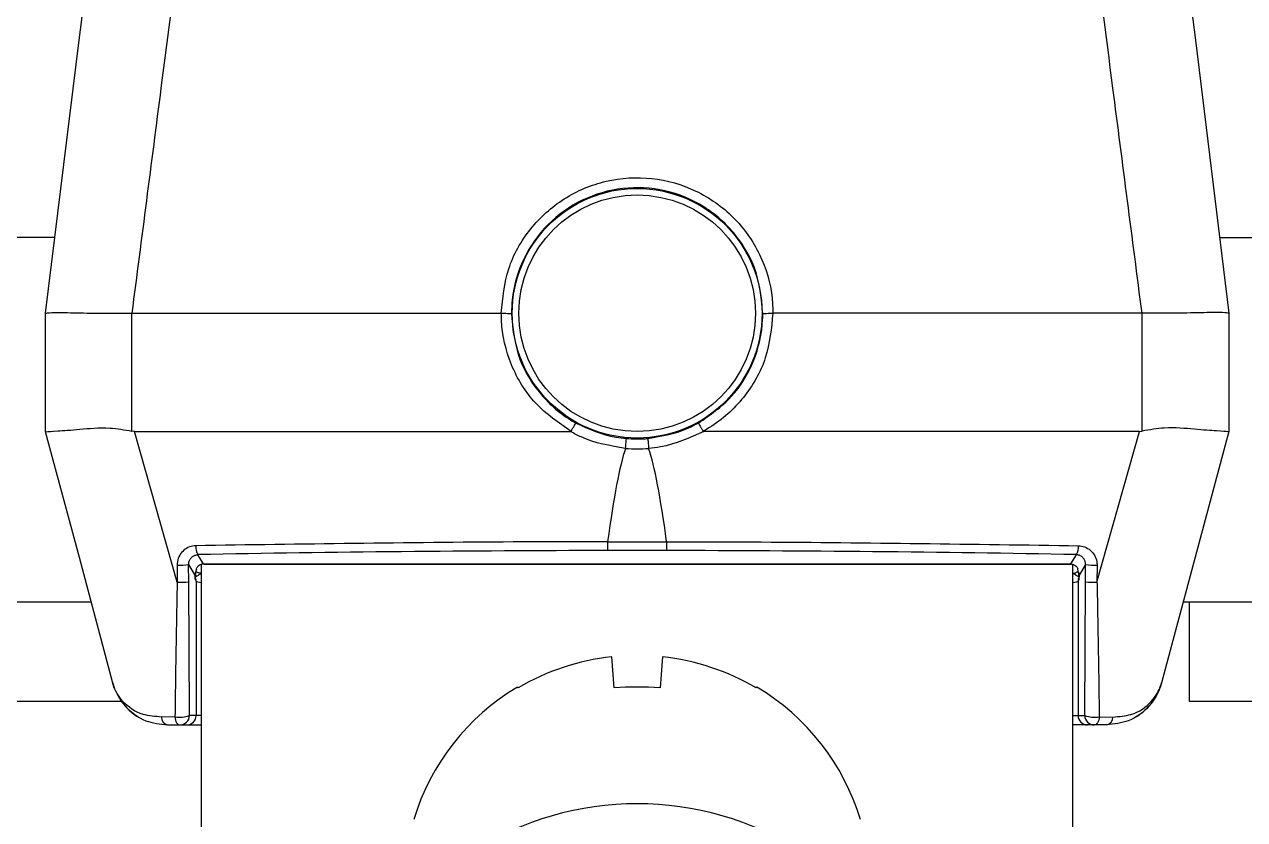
# Model space of a CAD drawing. Extents: x 17.3 to 113.1, y 4.8 to 84.5.
# Drawn here: x 106.326 to 107.614, y 39.331 to 40.172 of the extents above; entities that cross this region are included whole.
import ezdxf

# ---------------------------------------------------------------- set-up
doc = ezdxf.new("R2010")
doc.units = 0
doc.header["$MEASUREMENT"] = 0
doc.layers.add('OBJECT', color=7, linetype='CONTINUOUS')

msp = doc.modelspace()

# ---------------------------------------------------------------- linework, layer by layer
at = {"layer": 'OBJECT'}
for p, q in [((106.3831, 40.1551), (106.3477, 39.8665)), ((107.5623, 40.1551), (107.5977, 39.8665)), ((106.3575, 39.9465), (105.9159, 39.9465)), ((107.5879, 39.9465), (107.6309, 39.9465)), ((106.3477, 39.8665), (106.3477, 39.7415)), ((106.3477, 39.8665), (106.3477, 39.8665)), ((106.4392, 39.742), (106.4392, 39.8665)), ((106.4392, 39.8665), (106.4394, 39.8665)), ((106.4394, 39.8665), (106.8293, 39.8665)), ((106.8293, 39.8665), (106.8293, 39.8665)), ((107.506, 39.8665), (107.1161, 39.8665)), ((107.1161, 39.8665), (107.1161, 39.8665)), ((107.5061, 39.8665), (107.506, 39.8665)), ((107.5061, 39.742), (107.5061, 39.8665)), ((107.5977, 39.8665), (107.5977, 39.7415)), ((107.5977, 39.8665), (107.5977, 39.8665)), ((106.3477, 39.7415), (106.3477, 39.7415)), ((106.442, 39.7415), (106.4392, 39.742)), ((106.4869, 39.5823), (106.442, 39.7415)), ((106.442, 39.7415), (106.9024, 39.7415)), ((107.5034, 39.7415), (107.043, 39.7415)), ((107.4584, 39.5823), (107.5034, 39.7415)), ((107.5034, 39.7415), (107.5061, 39.742)), ((107.5977, 39.7415), (107.5977, 39.7415)), ((106.9605, 39.7236), (106.9605, 39.7237)), ((106.9849, 39.7237), (106.9849, 39.7236)), ((106.9416, 39.6251), (106.9416, 39.6251)), ((106.9416, 39.6251), (107.0038, 39.6251)), ((107.0037, 39.6157), (106.9416, 39.6157)), ((107.0038, 39.6251), (107.0038, 39.6251)), ((106.5146, 39.6016), (106.5087, 39.6114)), ((106.5127, 39.25), (106.5127, 39.6013)), ((106.5147, 39.6015), (106.5146, 39.6016)), ((106.5169, 39.6016), (107.4285, 39.6016)), ((106.5169, 39.6015), (106.5169, 39.6016)), ((106.5169, 39.6015), (107.4285, 39.6015)), ((107.4285, 39.6015), (107.4285, 39.6016)), ((107.4307, 39.6015), (107.4308, 39.6016)), ((107.4308, 39.6016), (107.4367, 39.6114)), ((107.4327, 39.6013), (107.4327, 39.25)), ((106.4869, 39.6004), (106.4869, 39.5823)), ((106.4991, 39.5828), (106.499, 39.6009)), ((106.499, 39.6009), (106.5061, 39.5891)), ((106.5061, 39.5891), (106.5061, 39.5867)), ((106.5073, 39.5961), (106.5071, 39.5965)), ((107.4381, 39.5961), (107.4383, 39.5965)), ((107.4463, 39.6009), (107.4393, 39.5891)), ((107.4393, 39.5891), (107.4393, 39.5867)), ((107.4463, 39.5828), (107.4463, 39.6009)), ((107.4585, 39.6004), (107.4584, 39.5823)), ((106.4999, 39.4415), (106.4991, 39.5828)), ((106.5062, 39.5848), (106.5069, 39.5835)), ((106.5069, 39.5835), (106.5069, 39.4415)), ((107.4392, 39.5848), (107.4384, 39.5835)), ((107.4384, 39.5835), (107.4384, 39.4415)), ((107.4455, 39.4415), (107.4463, 39.5828)), ((105.9159, 39.5615), (106.3959, 39.5615)), ((107.5495, 39.5615), (107.6309, 39.5615)), ((107.5559, 39.5615), (107.5559, 39.4565)), ((106.9484, 39.4706), (106.9459, 39.5036)), ((106.9995, 39.5036), (106.997, 39.4706)), ((106.8462, 39.4716), (106.8469, 39.4706)), ((107.0984, 39.4706), (107.0992, 39.4716)), ((105.9159, 39.4565), (106.4281, 39.4565)), ((107.5559, 39.4565), (107.6309, 39.4565)), ((106.4846, 39.4401), (106.4704, 39.4398)), ((106.5069, 39.4415), (106.4999, 39.4415)), ((106.5127, 39.4415), (106.5069, 39.4415)), ((107.4327, 39.4415), (107.4384, 39.4415)), ((107.4384, 39.4415), (107.4455, 39.4415)), ((107.4608, 39.4401), (107.475, 39.4398)), ((106.4768, 39.4315), (106.4899, 39.4315)), ((106.4899, 39.4315), (106.497, 39.4315)), ((106.497, 39.4315), (106.5126, 39.4315)), ((107.4484, 39.4315), (107.4328, 39.4315)), ((107.4555, 39.4315), (107.4484, 39.4315)), ((107.4686, 39.4315), (107.4555, 39.4315))]:
    msp.add_line(p, q, dxfattribs=at)
at = {"layer": 'OBJECT', "flags": 128}
for points in [[(106.3477, 39.7415), (106.3833, 39.6087), (106.4188, 39.476)], [(107.5977, 39.7415), (107.5621, 39.6087), (107.5265, 39.476)], [(106.4846, 39.4401), (106.4848, 39.4383), (106.4852, 39.4367), (106.4857, 39.4352), (106.4864, 39.4339), (106.4871, 39.4329), (106.488, 39.4321), (106.4889, 39.4316), (106.4899, 39.4315)], [(107.4608, 39.4401), (107.4606, 39.4383), (107.4602, 39.4367), (107.4597, 39.4352), (107.459, 39.4339), (107.4582, 39.4329), (107.4574, 39.4321), (107.4565, 39.4316), (107.4555, 39.4315)]]:
    msp.add_lwpolyline(points, dxfattribs=at)
at = {"layer": 'OBJECT'}
for radius in [0.1319, 0.125]:
    msp.add_circle((106.9727, 39.8665), radius, dxfattribs=at)
for centre, radius, start, end in [((106.9727, 39.8661), 0.1429, 265.1062, 274.8938), ((106.5219, 39.6193), 0.0153, 174.0038, 210.7862), ((107.4235, 39.6193), 0.0153, 329.2138, 5.9962), ((106.4901, 39.6681), 0.0678, 267.3198, 277.6135), ((107.4553, 39.6681), 0.0678, 262.3865, 272.6802), ((106.4901, 39.65), 0.0678, 267.32, 277.613), ((106.497, 39.5835), 0.00992, 359.7305, 23.3486), ((107.4484, 39.5835), 0.00992, 156.6514, 180.2695), ((107.4553, 39.65), 0.0678, 262.387, 272.68), ((106.9727, 39.2581), 0.2469, 96.217, 120.6029), ((106.9727, 39.2581), 0.2469, 59.3971, 83.783), ((106.4768, 39.4915), 0.06, 195, 198.0174), ((106.9727, 39.2598), 0.2466, 120.8571, 163.1157), ((106.9727, 39.1623), 0.3092, 85.4885, 94.5115), ((106.9727, 39.2598), 0.2466, 16.8843, 59.1429), ((106.4768, 39.4915), 0.06, 221.5897, 239.3657), ((107.4686, 39.4915), 0.06, 300.6343, 320.784), ((106.4785, 39.4394), 0.00813, 177.5726, 257.8036), ((106.4896, 39.4692), 0.0296, 260.2217, 290.3043), ((106.4899, 39.4415), 0.00999, 270.04, 0.0389), ((106.497, 39.4415), 0.00999, 270.04, 0.0389), ((107.4484, 39.4415), 0.00999, 179.9611, 269.96), ((107.4558, 39.4692), 0.0296, 249.6957, 279.7783), ((107.4555, 39.4415), 0.00999, 179.9611, 269.96), ((107.4669, 39.4394), 0.00813, 282.1964, 2.4274), ((106.9727, 39.0253), 0.323, 57.4319, 122.5681)]:
    msp.add_arc(centre, radius, start, end, dxfattribs=at)
for centre, major_axis, ratio, start_param, end_param in [((106.9727, 18.6483), (0, 21.0932), 0.014063, 0.04112, 0.105082), ((106.9727, 18.6483), (0, 21.0932), 0.014063, 6.178103, 6.242065), ((106.9727, 39.4212), (2.2237, 0), 0.08749, 1.584758, 1.780996), ((106.9727, 39.4212), (2.2237, 0), 0.08749, 1.360597, 1.556834), ((106.5169, 39.5998), (0.02, 0), 0.087489, 1.570796, 1.683422), ((107.4285, 39.5998), (0.02, 0), 0.087489, 1.458171, 1.570796), ((106.4937, 39.5723), (0.008, 0.0234), 0.411517, 5.505747, 5.879758), ((106.5124, 39.5953), (0.004, 0.0117), 0.411517, 1.643899, 2.265463), ((107.433, 39.5953), (-0.004, 0.0117), 0.411517, 4.017722, 4.639287), ((107.4517, 39.5723), (-0.008, 0.0234), 0.411517, 0.403428, 0.777439), ((106.5036, 39.5723), (0.002, 0.016), 0.100662, 5.612594, 6.085295), ((106.5219, 39.5836), (0.015, 0), 0.145814, 3.193953, 4.049202), ((107.4235, 39.5836), (0.015, 0), 0.145814, 5.375576, 6.230825), ((107.4418, 39.5723), (-0.002, 0.016), 0.100662, 0.19789, 0.670591)]:
    msp.add_ellipse(centre, major_axis=major_axis, ratio=ratio, start_param=start_param, end_param=end_param, dxfattribs=at)
for points, knots in [([(106.4704, 40.8616), (106.4697, 40.8559), (106.4661, 40.8275), (106.4514, 40.7081), (106.4229, 40.4783), (106.3974, 40.2712), (106.3831, 40.1551)], [0, 0, 0, 0, 0.024148, 0.120739, 0.507103, 1, 1, 1, 1]), ([(107.475, 40.8616), (107.4757, 40.8559), (107.4793, 40.8275), (107.494, 40.7081), (107.5225, 40.4783), (107.548, 40.2712), (107.5623, 40.1551)], [0, 0, 0, 0, 0.024148, 0.120739, 0.507103, 1, 1, 1, 1]), ([(106.4394, 39.8665), (106.4497, 39.9458), (106.4673, 40.0822), (106.4849, 40.2186), (106.4922, 40.2757)], [0, 0, 0, 0, 0.581449, 1, 1, 1, 1]), ([(107.506, 39.8665), (107.4957, 39.9458), (107.4781, 40.0822), (107.4605, 40.2186), (107.4531, 40.2757)], [0, 0, 0, 0, 0.581449, 1, 1, 1, 1]), ([(106.8293, 39.8665), (106.8308, 39.8825), (106.8339, 39.9144), (106.8583, 39.9571), (106.8943, 39.9897), (106.9395, 40.0086), (106.9886, 40.0116), (107.0359, 39.9981), (107.0761, 39.9698), (107.1044, 39.9298), (107.1152, 39.8931), (107.1159, 39.8718), (107.1161, 39.8665)], [0, 0, 0, 0, 0.106547, 0.213092, 0.319763, 0.426916, 0.534499, 0.642267, 0.74996, 0.857311, 0.964156, 1, 1, 1, 1]), ([(107.1054, 39.8662), (107.104, 39.8811), (107.1011, 39.911), (107.0783, 39.9507), (107.0447, 39.981), (107.0027, 39.9984), (106.9573, 40.0008), (106.9137, 39.9882), (106.8767, 39.9618), (106.8507, 39.9247), (106.8408, 39.8908), (106.8401, 39.8711), (106.8399, 39.8662)], [0, 0, 0, 0, 0.1072612, 0.2145279, 0.321699, 0.4289111, 0.5361288, 0.6433129, 0.7505166, 0.8577407, 0.9649189, 1, 1, 1, 1]), ([(106.3477, 39.8665), (106.3491, 39.8668), (106.3518, 39.8673), (106.3726, 39.8672), (106.4023, 39.8664), (106.4272, 39.8664), (106.4392, 39.8665)], [0, 0, 0, 0, 0.253584, 0.507165, 0.760848, 1, 1, 1, 1]), ([(106.8293, 39.8665), (106.8304, 39.8665), (106.8327, 39.8665), (106.8358, 39.8664), (106.8382, 39.8664), (106.8395, 39.8663), (106.8399, 39.8663), (106.8399, 39.8662), (106.8399, 39.8662)], [0, 0, 0, 0, 0.208439, 0.416878, 0.625338, 0.833869, 0.967125, 1, 1, 1, 1]), ([(106.903, 39.7417), (106.8897, 39.7508), (106.8632, 39.7691), (106.8377, 39.8112), (106.8297, 39.8454), (106.8294, 39.8639), (106.8293, 39.8665)], [0, 0, 0, 0, 0.315107, 0.632944, 0.949791, 1, 1, 1, 1]), ([(106.8399, 39.8662), (106.8414, 39.8513), (106.8444, 39.8215), (106.8673, 39.7818), (106.8914, 39.7601), (106.9062, 39.7516), (106.908, 39.7505)], [0, 0, 0, 0, 0.31781, 0.635605, 0.953792, 1, 1, 1, 1]), ([(107.0374, 39.7505), (107.0497, 39.759), (107.0744, 39.7762), (107.0978, 39.8155), (107.1051, 39.8471), (107.1054, 39.8641), (107.1054, 39.8662)], [0, 0, 0, 0, 0.318291, 0.636578, 0.954854, 1, 1, 1, 1]), ([(107.1161, 39.8665), (107.1145, 39.8505), (107.1114, 39.8185), (107.0868, 39.776), (107.0608, 39.7523), (107.0447, 39.743), (107.0424, 39.7417)], [0, 0, 0, 0, 0.315568, 0.631102, 0.947588, 1, 1, 1, 1]), ([(107.1054, 39.8662), (107.1054, 39.8662), (107.1055, 39.8663), (107.1058, 39.8663), (107.1072, 39.8664), (107.1096, 39.8664), (107.1127, 39.8665), (107.1149, 39.8665), (107.1161, 39.8665)], [0, 0, 0, 0, 0.032875, 0.166131, 0.374662, 0.583122, 0.791561, 1, 1, 1, 1]), ([(107.5977, 39.8665), (107.5963, 39.8668), (107.5936, 39.8673), (107.5728, 39.8672), (107.5431, 39.8664), (107.5182, 39.8664), (107.5061, 39.8665)], [0, 0, 0, 0, 0.253584, 0.507165, 0.760848, 1, 1, 1, 1]), ([(106.3477, 39.7415), (106.3479, 39.7414), (106.3487, 39.7412), (106.3587, 39.742), (106.3825, 39.7436), (106.4112, 39.7467), (106.4314, 39.7433), (106.4392, 39.742)], [0, 0, 0, 0, 0.097508, 0.351331, 0.599304, 0.843154, 1, 1, 1, 1]), ([(106.903, 39.7417), (106.9035, 39.7427), (106.9046, 39.7446), (106.9061, 39.7473), (106.9073, 39.7493), (106.9078, 39.7502), (106.908, 39.7504), (106.908, 39.7505), (106.908, 39.7505)], [0, 0, 0, 0, 0.214953, 0.429902, 0.644865, 0.859841, 0.951441, 1, 1, 1, 1]), ([(106.908, 39.7505), (106.9218, 39.7443), (106.939, 39.7366), (106.9576, 39.7346), (106.9614, 39.7342)], [0, 0, 0, 0, 0.796377, 1, 1, 1, 1]), ([(106.984, 39.7342), (106.9988, 39.7367), (107.0175, 39.7399), (107.034, 39.7487), (107.0374, 39.7505)], [0, 0, 0, 0, 0.796377, 1, 1, 1, 1]), ([(107.0374, 39.7505), (107.0374, 39.7505), (107.0374, 39.7504), (107.0376, 39.7502), (107.0381, 39.7493), (107.0393, 39.7473), (107.0408, 39.7446), (107.0419, 39.7427), (107.0424, 39.7417)], [0, 0, 0, 0, 0.048559, 0.140159, 0.355135, 0.570098, 0.785047, 1, 1, 1, 1]), ([(107.5977, 39.7415), (107.5975, 39.7414), (107.5967, 39.7412), (107.5867, 39.742), (107.5629, 39.7436), (107.5342, 39.7467), (107.514, 39.7433), (107.5061, 39.742)], [0, 0, 0, 0, 0.097508, 0.351331, 0.599304, 0.843154, 1, 1, 1, 1]), ([(106.9024, 39.7415), (106.9025, 39.7415), (106.9026, 39.7415), (106.9028, 39.7415), (106.9029, 39.7416), (106.9029, 39.7417), (106.903, 39.7417)], [0, 0, 0, 0, 0.344886, 0.69197, 0.859659, 1, 1, 1, 1]), ([(106.9605, 39.7237), (106.9444, 39.7264), (106.9241, 39.7299), (106.9061, 39.7395), (106.9024, 39.7415)], [0, 0, 0, 0, 0.79181, 1, 1, 1, 1]), ([(106.9605, 39.7237), (106.9606, 39.7248), (106.9608, 39.727), (106.961, 39.7301), (106.9612, 39.7325), (106.9613, 39.7336), (106.9614, 39.7341), (106.9614, 39.7341), (106.9614, 39.7342)], [0, 0, 0, 0, 0.2099393, 0.4198754, 0.6298138, 0.8397589, 0.8982453, 1, 1, 1, 1]), ([(106.9614, 39.7342), (106.9681, 39.7338), (106.9756, 39.7335), (106.9832, 39.7341), (106.984, 39.7342)], [0, 0, 0, 0, 0.886118, 1, 1, 1, 1]), ([(106.984, 39.7342), (106.984, 39.7341), (106.984, 39.7341), (106.984, 39.7336), (106.9841, 39.7325), (106.9843, 39.7301), (106.9846, 39.727), (106.9848, 39.7248), (106.9849, 39.7237)], [0, 0, 0, 0, 0.101755, 0.160241, 0.370186, 0.580125, 0.790061, 1, 1, 1, 1]), ([(107.043, 39.7415), (107.0281, 39.7348), (107.0094, 39.7263), (106.9891, 39.7241), (106.9849, 39.7237)], [0, 0, 0, 0, 0.791837, 1, 1, 1, 1]), ([(107.0424, 39.7417), (107.0424, 39.7417), (107.0425, 39.7416), (107.0426, 39.7415), (107.0428, 39.7415), (107.043, 39.7415), (107.043, 39.7415)], [0, 0, 0, 0, 0.159853, 0.363916, 0.750553, 1, 1, 1, 1]), ([(106.5066, 39.6209), (106.5044, 39.6206), (106.4998, 39.62), (106.4938, 39.6163), (106.4893, 39.611), (106.4872, 39.6053), (106.487, 39.6017), (106.4869, 39.6004)], [0, 0, 0, 0, 0.2190626, 0.4380204, 0.6592172, 0.8799982, 1, 1, 1, 1]), ([(106.9416, 39.6251), (106.9349, 39.6251), (106.9016, 39.6251), (106.7556, 39.6246), (106.6179, 39.6225), (106.5066, 39.6209)], [0, 0, 0, 0, 0.0456532, 0.2282935, 1, 1, 1, 1]), ([(106.9416, 39.6251), (106.9416, 39.624), (106.9416, 39.6218), (106.9416, 39.6189), (106.9416, 39.6168), (106.9416, 39.6159), (106.9416, 39.6157), (106.9416, 39.6157)], [0, 0, 0, 0, 0.235918, 0.47184, 0.707761, 0.925419, 1, 1, 1, 1]), ([(107.0038, 39.6251), (107.0038, 39.624), (107.0038, 39.6218), (107.0038, 39.6189), (107.0038, 39.6168), (107.0038, 39.6159), (107.0037, 39.6157), (107.0037, 39.6157)], [0, 0, 0, 0, 0.235918, 0.47184, 0.707761, 0.925419, 1, 1, 1, 1]), ([(107.0038, 39.6251), (107.0105, 39.6251), (107.0438, 39.6251), (107.1898, 39.6246), (107.3275, 39.6225), (107.4388, 39.6209)], [0, 0, 0, 0, 0.0456532, 0.2282935, 1, 1, 1, 1]), ([(107.4388, 39.6209), (107.441, 39.6206), (107.4456, 39.62), (107.4516, 39.6163), (107.4561, 39.611), (107.4582, 39.6053), (107.4584, 39.6017), (107.4585, 39.6004)], [0, 0, 0, 0, 0.2190626, 0.4380204, 0.6592172, 0.8799982, 1, 1, 1, 1]), ([(106.499, 39.6009), (106.4991, 39.6021), (106.4994, 39.6045), (106.5011, 39.6077), (106.5038, 39.6101), (106.5065, 39.6112), (106.5082, 39.6114), (106.5087, 39.6114)], [0, 0, 0, 0, 0.219004, 0.4375, 0.669165, 0.907191, 1, 1, 1, 1]), ([(106.5146, 39.6016), (106.5141, 39.6015), (106.5128, 39.6014), (106.5107, 39.6006), (106.5085, 39.599), (106.5076, 39.5974), (106.5071, 39.5965)], [0, 0, 0, 0, 0.116462, 0.269449, 0.542691, 1, 1, 1, 1]), ([(106.5147, 39.6015), (106.5149, 39.6015), (106.5156, 39.6015), (106.5163, 39.6015), (106.5169, 39.6015)], [0, 0, 0, 0, 0.250032, 1, 1, 1, 1]), ([(107.4285, 39.6015), (107.4287, 39.6015), (107.4294, 39.6015), (107.4301, 39.6015), (107.4307, 39.6015)], [0, 0, 0, 0, 0.2500665, 1, 1, 1, 1]), ([(107.4308, 39.6016), (107.4313, 39.6015), (107.4326, 39.6014), (107.4346, 39.6006), (107.4369, 39.599), (107.4378, 39.5974), (107.4383, 39.5965)], [0, 0, 0, 0, 0.116462, 0.269449, 0.542691, 1, 1, 1, 1]), ([(107.4463, 39.6009), (107.4462, 39.6021), (107.446, 39.6045), (107.4443, 39.6077), (107.4416, 39.6101), (107.4389, 39.6112), (107.4372, 39.6114), (107.4367, 39.6114)], [0, 0, 0, 0, 0.219004, 0.4375, 0.669165, 0.907191, 1, 1, 1, 1]), ([(106.5059, 39.588), (106.5061, 39.5881), (106.5067, 39.5882), (106.5098, 39.5899), (106.5119, 39.5917), (106.5126, 39.5916), (106.5127, 39.5915)], [0, 0, 0, 0, 0.2763867, 0.5617647, 0.9092975, 1, 1, 1, 1]), ([(106.5123, 39.5918), (106.5117, 39.5918), (106.51, 39.5918), (106.508, 39.5927), (106.507, 39.5936), (106.5066, 39.5939)], [0, 0, 0, 0, 0.285832, 0.785397, 1, 1, 1, 1]), ([(107.4385, 39.5938), (107.4379, 39.5933), (107.4363, 39.5921), (107.434, 39.5914), (107.4326, 39.5916), (107.4324, 39.5917)], [0, 0, 0, 0, 0.371597, 0.901158, 1, 1, 1, 1]), ([(107.4395, 39.588), (107.4393, 39.5881), (107.4387, 39.5882), (107.4356, 39.5899), (107.4335, 39.5917), (107.4328, 39.5916), (107.4327, 39.5915)], [0, 0, 0, 0, 0.2763867, 0.5617647, 0.9092975, 1, 1, 1, 1]), ([(106.4869, 39.5823), (106.4868, 39.5756), (106.4862, 39.5423), (106.4853, 39.4948), (106.4848, 39.4543), (106.4846, 39.4401)], [0, 0, 0, 0, 0.139683, 0.698663, 1, 1, 1, 1]), ([(106.5061, 39.5867), (106.5061, 39.5864), (106.5061, 39.5858), (106.5062, 39.5852), (106.5062, 39.5849), (106.5062, 39.5848), (106.5062, 39.5848)], [0, 0, 0, 0, 0.441077, 0.822091, 0.939409, 1, 1, 1, 1]), ([(107.4393, 39.5867), (107.4392, 39.5864), (107.4392, 39.5858), (107.4392, 39.5852), (107.4392, 39.5849), (107.4392, 39.5848), (107.4392, 39.5848)], [0, 0, 0, 0, 0.441077, 0.822091, 0.939409, 1, 1, 1, 1]), ([(107.4584, 39.5823), (107.4586, 39.5756), (107.4592, 39.5423), (107.46, 39.4948), (107.4606, 39.4543), (107.4608, 39.4401)], [0, 0, 0, 0, 0.139683, 0.698663, 1, 1, 1, 1]), ([(106.4704, 39.4398), (106.4637, 39.4404), (106.4467, 39.4419), (106.4287, 39.4551), (106.4211, 39.4682), (106.419, 39.4753), (106.4189, 39.4759), (106.4188, 39.476)], [0, 0, 0, 0, 0.244744, 0.6267289, 0.9679272, 0.996143, 1, 1, 1, 1]), ([(106.4188, 39.476), (106.4189, 39.4759), (106.4191, 39.4751), (106.4198, 39.4725), (106.4229, 39.464), (106.4319, 39.4496), (106.4504, 39.4348), (106.4688, 39.4325), (106.4768, 39.4315)], [0, 0, 0, 0, 0.003659, 0.034965, 0.112488, 0.381452, 0.732443, 1, 1, 1, 1]), ([(107.5265, 39.476), (107.5265, 39.4759), (107.5263, 39.4751), (107.5256, 39.4725), (107.5225, 39.464), (107.5134, 39.4496), (107.495, 39.4348), (107.4766, 39.4325), (107.4686, 39.4315)], [0, 0, 0, 0, 0.003659, 0.034965, 0.112488, 0.381452, 0.732443, 1, 1, 1, 1]), ([(107.475, 39.4398), (107.4817, 39.4404), (107.4987, 39.4419), (107.5167, 39.4551), (107.5243, 39.4682), (107.5264, 39.4753), (107.5265, 39.4759), (107.5265, 39.476)], [0, 0, 0, 0, 0.244744, 0.6267289, 0.9679272, 0.996143, 1, 1, 1, 1])]:
    msp.add_open_spline(points, degree=3, knots=knots, dxfattribs=at)

doc.saveas('drawing.dxf')
